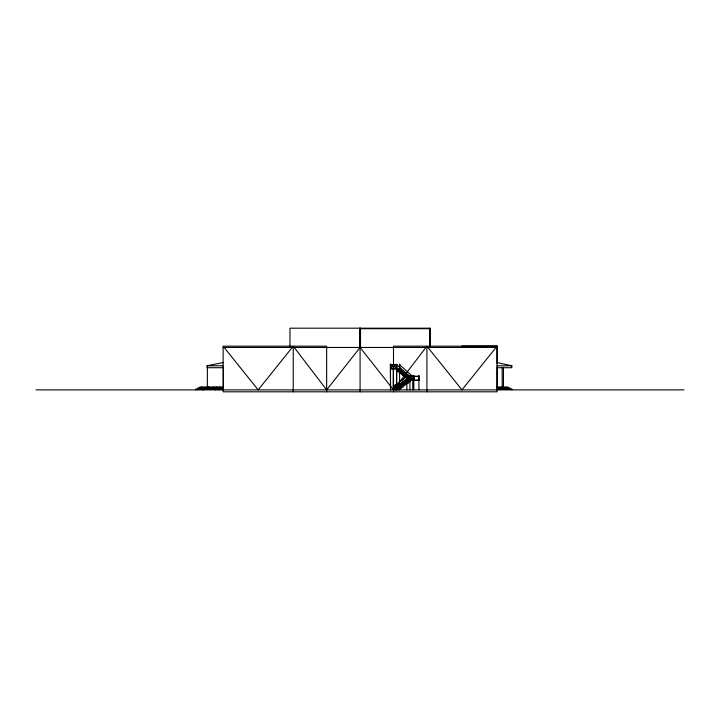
<?xml version="1.0" encoding="UTF-8"?>
<svg xmlns="http://www.w3.org/2000/svg" width="720" height="720" viewBox="0 0 720 720"><rect width="100%" height="100%" fill="white"/><g stroke="black" fill="none" stroke-linecap="round" stroke-linejoin="round"><path stroke-width="1.08" d="M393.588 364.824L390.591 368.739L390.501 364.176L390.501 389.889M393.435 389.889L393.435 368.676M396.855 389.889L396.855 389.277M396.855 388.044L401.571 387.954L396.855 388.152M398.34 389.241L398.358 385.488M400.194 385.578L404.91 385.389L400.194 385.47M396.729 389.385L406.566 381.726M406.764 376.515L406.791 380.412L395.226 389.142M409.815 380.16L410.031 375.75M412.686 380.241L412.686 379.152M412.866 380.241L412.866 378.963M413.874 380.241L413.703 375.75L413.703 380.439M395.334 385.515L406.71 376.299L395.316 385.47M390.447 364.914L396.45 364.698L390.573 364.896M396.72 364.752L409.833 376.434L398.385 385.461L409.833 376.317M409.977 380.286L396.576 370.125L409.878 380.457L412.983 380.439M396.738 368.757L409.842 378.981L396.711 368.703L396.666 364.896M393.435 364.896L396.387 368.739M390.555 368.676L393.471 364.761M425.934 347.463L393.498 389.889L360.081 347.463L326.655 389.889L294.219 347.463M407.016 376.299L418.968 376.389L404.91 376.389M461.871 346.05L497.169 346.05L497.169 363.591M292.203 347.463L258.174 389.889L224.145 347.463M496.008 347.463L461.979 389.889L427.95 347.463M396.378 368.694L393.399 364.725M405.27 383.013L406.737 381.78M395.181 389.241L406.872 380.241L419.103 380.241L406.872 380.439M409.725 376.497L404.91 376.362M195.939 389.889L195.939 388.926L223.434 388.926L223.434 367.713L207.045 367.713L207.045 365.787L223.119 362.574M360.522 328.698L429.75 328.698M497.169 346.185L393.498 346.185L393.498 391.815M223.119 347.463L497.034 347.463M497.169 362.574L511.821 365.787L511.821 367.713L497.034 367.713M390.33 364.176L390.555 389.889M399.663 364.176L399.492 368.676M390.501 364.824L396.45 364.824M207.045 365.787L223.119 365.787M497.034 365.787L511.821 365.787M390.51 368.613L399.618 368.865L390.501 368.865M396.675 369.855L401.292 370.152L396.567 370.152M398.232 371.25L402.966 371.25L398.232 371.439M401.571 373.815L406.305 374.013L401.571 373.77M412.866 375.75L412.632 376.389L399.636 364.824M419.022 375.75L418.851 380.241M406.584 377.676L411.309 377.676L406.611 377.865M409.923 381.528L405.207 381.528L409.923 381.726M395.073 384.939L395.289 389.889M223.119 386.991L199.791 386.991L199.791 388.926M497.034 386.991L507.96 386.991L507.96 387.954M497.034 387.954L509.895 387.954L509.895 388.926M497.034 388.926L511.821 388.926L511.821 389.889M395.073 389.241L399.906 389.241L395.073 389.439M36 389.889L684 389.889M503.46 367.713L503.46 386.991M502.182 367.713L502.182 386.991M497.169 367.407L497.169 386.991M497.034 346.05L497.034 391.815L223.119 391.815L223.119 346.185L326.655 346.185L326.655 391.815M430.2 346.392L430.2 328.185L289.962 328.185L289.962 346.392M429.75 328.185L429.75 346.365M426.915 346.185L426.915 391.815M418.914 375.75L418.914 389.889M413.811 375.75L413.811 389.889M412.749 375.75L412.749 389.889M409.923 375.75L409.923 389.889M406.935 381.726L406.764 375.75L406.872 389.889M399.636 364.176L399.555 389.889M398.232 384.741L398.232 389.889M396.693 389.889L396.693 364.176L396.432 389.889M395.181 384.939L395.073 389.889M393.363 364.176L393.3 389.889M360.522 328.185L360.522 347.463M360.081 328.185L360.081 391.815M359.631 328.185L359.631 347.463M293.238 346.185L293.238 391.815M221.373 388.926L221.373 387.954L197.865 387.954L197.865 389.889M219.708 386.991L219.708 387.954M218.133 388.926L218.133 389.889M217.422 387.954L217.422 388.926M216.72 386.991L216.72 387.954M215.496 388.926L215.496 389.889M214.794 387.954L214.794 388.926M214.083 386.991L214.083 387.954M208.827 386.991L208.827 387.954M208.116 386.991L208.116 387.954M207.369 367.713L207.369 388.926M206.19 387.954L206.19 388.926M205.488 387.954L205.488 388.926M203.562 388.926L203.562 389.889M202.851 388.926L202.851 389.889M201.717 386.991L201.717 387.954M398.52 386.676L403.245 386.865L398.52 386.676M401.859 384.102L406.584 384.291L401.859 384.102M403.533 382.815L408.258 383.013L403.533 382.815M404.631 372.537L399.906 372.537L404.631 372.537M407.97 375.102L403.245 375.3L407.97 375.102M412.983 378.963L408.258 378.963L412.983 378.963"/></g></svg>
